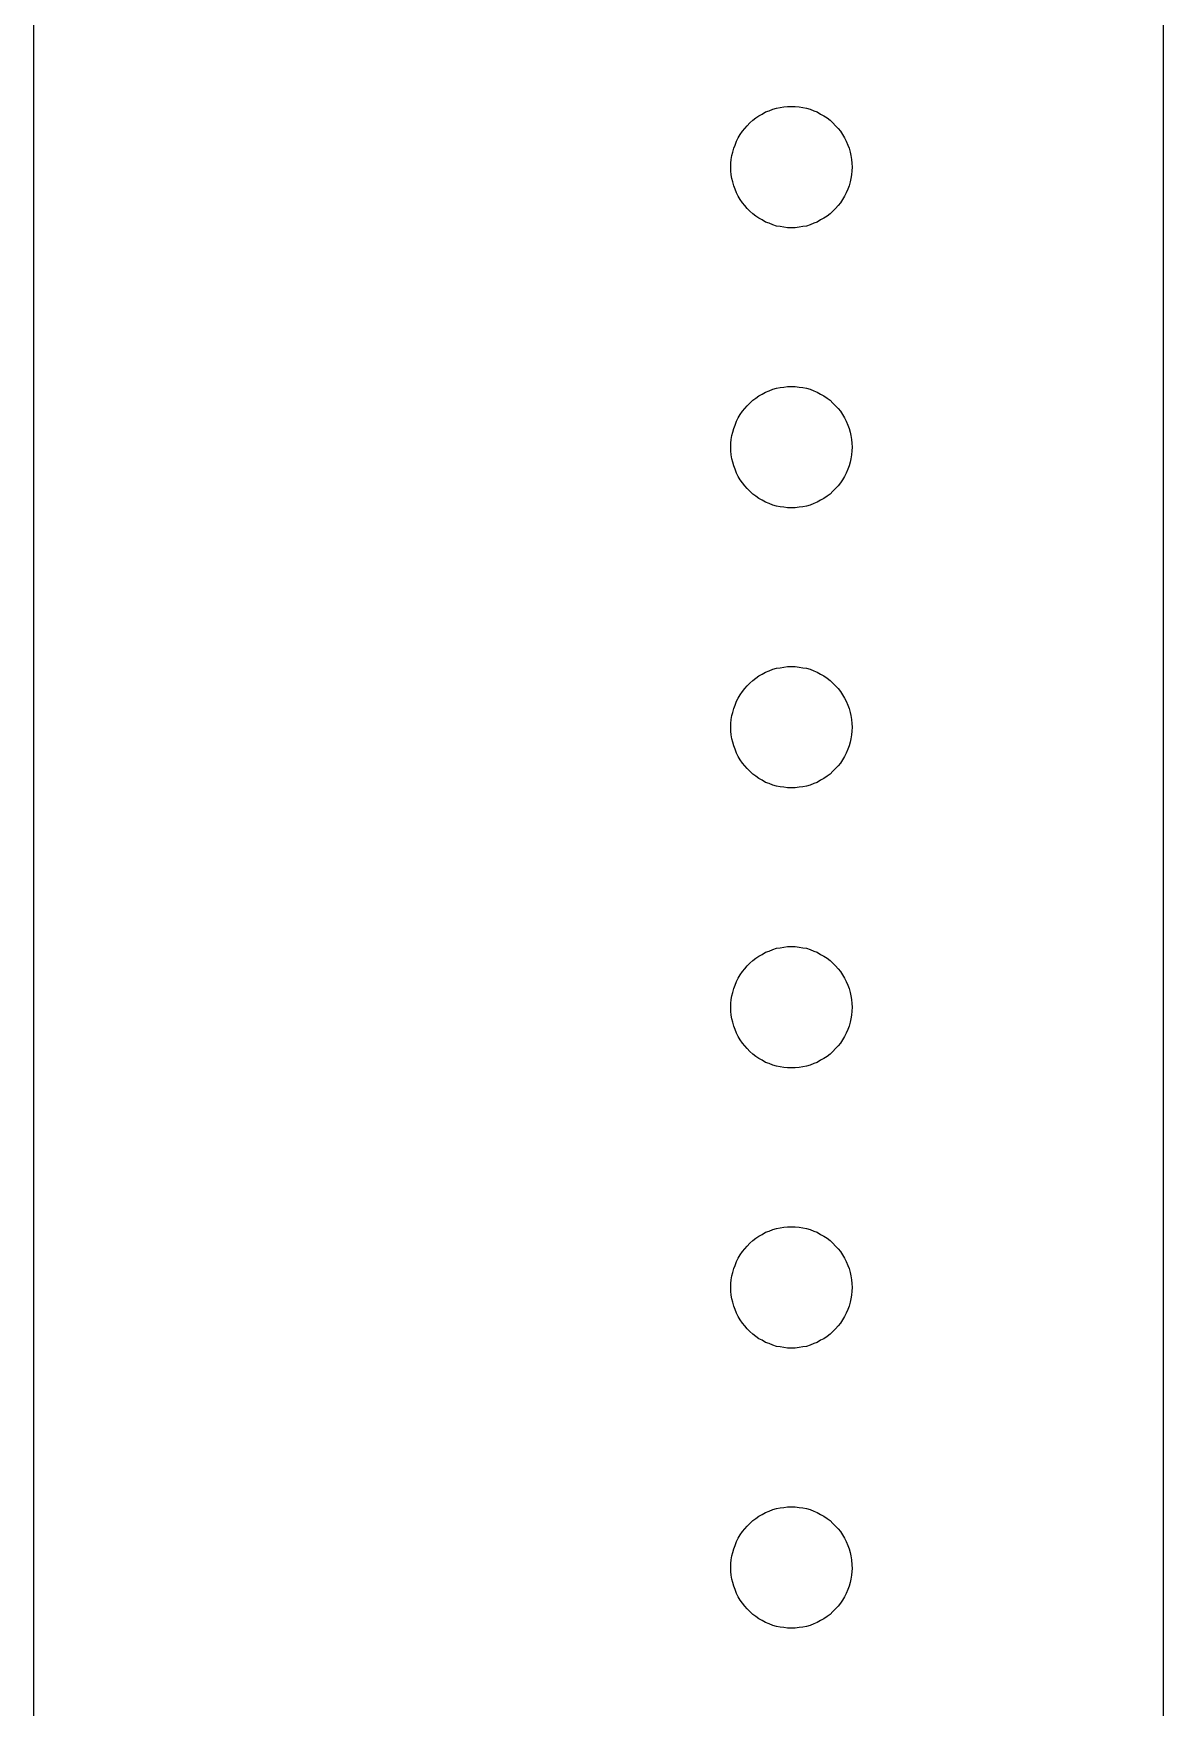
# Model space of a CAD drawing. Header units: metres. Extents: x -78 to 78, y -1223 to 78.
# Drawn here: x -75 to -54.5, y -1102.54 to -1072.18 of the extents above; entities that cross this region are included whole.
import ezdxf

# ---------------------------------------------------------------- set-up
doc = ezdxf.new("R2010")
doc.units = ezdxf.units.M

msp = doc.modelspace()

# ---------------------------------------------------------------- linework, layer by layer
for p, q in [((-54.5, -1209.68), (-54.5, -995.32)), ((-75, -1070), (-75, -1135)), ((-61.7799, -1073.64), (-61.7184, -1073.6)), ((-61.7184, -1073.6), (-61.6549, -1073.58)), ((-61.6549, -1073.58), (-61.5899, -1073.55)), ((-61.5899, -1073.55), (-61.5236, -1073.53)), ((-61.5236, -1073.53), (-61.4561, -1073.52)), ((-61.4561, -1073.52), (-61.3879, -1073.51)), ((-61.3879, -1073.51), (-61.3191, -1073.5)), ((-61.3191, -1073.5), (-61.25, -1073.5)), ((-61.25, -1073.5), (-61.1809, -1073.5)), ((-61.1809, -1073.5), (-61.1121, -1073.51)), ((-61.1121, -1073.51), (-61.0439, -1073.52)), ((-61.0439, -1073.52), (-60.9764, -1073.53)), ((-60.9764, -1073.53), (-60.9101, -1073.55)), ((-60.9101, -1073.55), (-60.8451, -1073.58)), ((-60.8451, -1073.58), (-60.7816, -1073.6)), ((-60.7816, -1073.6), (-60.7201, -1073.64)), ((-62.1399, -1073.95), (-62.0976, -1073.9)), ((-62.0976, -1073.9), (-62.0519, -1073.85)), ((-62.0519, -1073.85), (-62.003, -1073.8)), ((-62.003, -1073.8), (-61.9512, -1073.75)), ((-61.9512, -1073.75), (-61.8966, -1073.71)), ((-61.8966, -1073.71), (-61.8394, -1073.67)), ((-61.8394, -1073.67), (-61.7799, -1073.64)), ((-60.7201, -1073.64), (-60.6606, -1073.67)), ((-60.6606, -1073.67), (-60.6034, -1073.71)), ((-60.6034, -1073.71), (-60.5488, -1073.75)), ((-60.5488, -1073.75), (-60.497, -1073.8)), ((-60.497, -1073.8), (-60.4481, -1073.85)), ((-60.4481, -1073.85), (-60.4024, -1073.9)), ((-60.4024, -1073.9), (-60.3601, -1073.95)), ((-62.2962, -1074.26), (-62.2728, -1074.2)), ((-62.2728, -1074.2), (-62.2453, -1074.13)), ((-62.2453, -1074.13), (-62.2139, -1074.07)), ((-62.2139, -1074.07), (-62.1788, -1074.01)), ((-62.1788, -1074.01), (-62.1399, -1073.95)), ((-60.3601, -1073.95), (-60.3212, -1074.01)), ((-60.3212, -1074.01), (-60.2861, -1074.07)), ((-60.2861, -1074.07), (-60.2547, -1074.13)), ((-60.2547, -1074.13), (-60.2272, -1074.2)), ((-60.2272, -1074.2), (-60.2038, -1074.26)), ((-62.35, -1074.6), (-62.3478, -1074.53)), ((-62.3478, -1074.53), (-62.3413, -1074.46)), ((-62.3413, -1074.46), (-62.3305, -1074.39)), ((-62.3305, -1074.39), (-62.3154, -1074.33)), ((-62.3154, -1074.33), (-62.2962, -1074.26)), ((-60.2038, -1074.26), (-60.1846, -1074.33)), ((-60.1846, -1074.33), (-60.1695, -1074.39)), ((-60.1695, -1074.39), (-60.1587, -1074.46)), ((-60.1587, -1074.46), (-60.1522, -1074.53)), ((-60.1522, -1074.53), (-60.15, -1074.6)), ((-62.3478, -1074.67), (-62.35, -1074.6)), ((-62.3413, -1074.74), (-62.3478, -1074.67)), ((-62.3305, -1074.81), (-62.3413, -1074.74)), ((-62.3154, -1074.87), (-62.3305, -1074.81)), ((-60.1695, -1074.81), (-60.1846, -1074.87)), ((-60.1587, -1074.74), (-60.1695, -1074.81)), ((-60.1522, -1074.67), (-60.1587, -1074.74)), ((-60.15, -1074.6), (-60.1522, -1074.67)), ((-62.2962, -1074.94), (-62.3154, -1074.87)), ((-62.2728, -1075), (-62.2962, -1074.94)), ((-62.2453, -1075.07), (-62.2728, -1075)), ((-62.2139, -1075.13), (-62.2453, -1075.07)), ((-62.1788, -1075.19), (-62.2139, -1075.13)), ((-60.2861, -1075.13), (-60.3212, -1075.19)), ((-60.2547, -1075.07), (-60.2861, -1075.13)), ((-60.2272, -1075), (-60.2547, -1075.07)), ((-60.2038, -1074.94), (-60.2272, -1075)), ((-60.1846, -1074.87), (-60.2038, -1074.94)), ((-62.1399, -1075.25), (-62.1788, -1075.19)), ((-62.0976, -1075.3), (-62.1399, -1075.25)), ((-62.0519, -1075.35), (-62.0976, -1075.3)), ((-62.003, -1075.4), (-62.0519, -1075.35)), ((-61.9512, -1075.45), (-62.003, -1075.4)), ((-60.497, -1075.4), (-60.5488, -1075.45)), ((-60.4481, -1075.35), (-60.497, -1075.4)), ((-60.4024, -1075.3), (-60.4481, -1075.35)), ((-60.3601, -1075.25), (-60.4024, -1075.3)), ((-60.3212, -1075.19), (-60.3601, -1075.25)), ((-61.8966, -1075.49), (-61.9512, -1075.45)), ((-61.8394, -1075.53), (-61.8966, -1075.49)), ((-61.7799, -1075.56), (-61.8394, -1075.53)), ((-61.7184, -1075.6), (-61.7799, -1075.56)), ((-61.6549, -1075.62), (-61.7184, -1075.6)), ((-61.5899, -1075.65), (-61.6549, -1075.62)), ((-61.5236, -1075.67), (-61.5899, -1075.65)), ((-61.4561, -1075.68), (-61.5236, -1075.67)), ((-61.3879, -1075.69), (-61.4561, -1075.68)), ((-61.3191, -1075.7), (-61.3879, -1075.69)), ((-61.25, -1075.7), (-61.3191, -1075.7)), ((-61.1809, -1075.7), (-61.25, -1075.7)), ((-61.1121, -1075.69), (-61.1809, -1075.7)), ((-61.0439, -1075.68), (-61.1121, -1075.69)), ((-60.9764, -1075.67), (-61.0439, -1075.68)), ((-60.9101, -1075.65), (-60.9764, -1075.67)), ((-60.8451, -1075.62), (-60.9101, -1075.65)), ((-60.7816, -1075.6), (-60.8451, -1075.62)), ((-60.7201, -1075.56), (-60.7816, -1075.6)), ((-60.6606, -1075.53), (-60.7201, -1075.56)), ((-60.6034, -1075.49), (-60.6606, -1075.53)), ((-60.5488, -1075.45), (-60.6034, -1075.49)), ((-61.8966, -1078.79), (-61.8394, -1078.75)), ((-61.8394, -1078.75), (-61.7799, -1078.72)), ((-61.7799, -1078.72), (-61.7184, -1078.68)), ((-61.7184, -1078.68), (-61.6549, -1078.66)), ((-61.6549, -1078.66), (-61.5899, -1078.63)), ((-61.5899, -1078.63), (-61.5236, -1078.61)), ((-61.5236, -1078.61), (-61.4561, -1078.6)), ((-61.4561, -1078.6), (-61.3879, -1078.59)), ((-61.3879, -1078.59), (-61.3191, -1078.58)), ((-61.3191, -1078.58), (-61.25, -1078.58)), ((-61.25, -1078.58), (-61.1809, -1078.58)), ((-61.1809, -1078.58), (-61.1121, -1078.59)), ((-61.1121, -1078.59), (-61.0439, -1078.6)), ((-61.0439, -1078.6), (-60.9764, -1078.61)), ((-60.9764, -1078.61), (-60.9101, -1078.63)), ((-60.9101, -1078.63), (-60.8451, -1078.66)), ((-60.8451, -1078.66), (-60.7816, -1078.68)), ((-60.7816, -1078.68), (-60.7201, -1078.72)), ((-60.7201, -1078.72), (-60.6606, -1078.75)), ((-60.6606, -1078.75), (-60.6034, -1078.79)), ((-62.2139, -1079.15), (-62.1788, -1079.09)), ((-62.1788, -1079.09), (-62.1399, -1079.03)), ((-62.1399, -1079.03), (-62.0976, -1078.98)), ((-62.0976, -1078.98), (-62.0519, -1078.93)), ((-62.0519, -1078.93), (-62.003, -1078.88)), ((-62.003, -1078.88), (-61.9512, -1078.83)), ((-61.9512, -1078.83), (-61.8966, -1078.79)), ((-60.6034, -1078.79), (-60.5488, -1078.83)), ((-60.5488, -1078.83), (-60.497, -1078.88)), ((-60.497, -1078.88), (-60.4481, -1078.93)), ((-60.4481, -1078.93), (-60.4024, -1078.98)), ((-60.4024, -1078.98), (-60.3601, -1079.03)), ((-60.3601, -1079.03), (-60.3212, -1079.09)), ((-60.3212, -1079.09), (-60.2861, -1079.15)), ((-62.3154, -1079.41), (-62.2962, -1079.34)), ((-62.2962, -1079.34), (-62.2728, -1079.28)), ((-62.2728, -1079.28), (-62.2453, -1079.21)), ((-62.2453, -1079.21), (-62.2139, -1079.15)), ((-60.2861, -1079.15), (-60.2547, -1079.21)), ((-60.2547, -1079.21), (-60.2272, -1079.28)), ((-60.2272, -1079.28), (-60.2038, -1079.34)), ((-60.2038, -1079.34), (-60.1846, -1079.41)), ((-62.35, -1079.68), (-62.3478, -1079.61)), ((-62.3478, -1079.75), (-62.35, -1079.68)), ((-62.3478, -1079.61), (-62.3413, -1079.54)), ((-62.3413, -1079.54), (-62.3305, -1079.47)), ((-62.3305, -1079.47), (-62.3154, -1079.41)), ((-60.1846, -1079.41), (-60.1695, -1079.47)), ((-60.1695, -1079.47), (-60.1587, -1079.54)), ((-60.1587, -1079.54), (-60.1522, -1079.61)), ((-60.1522, -1079.61), (-60.15, -1079.68)), ((-60.15, -1079.68), (-60.1522, -1079.75)), ((-62.3413, -1079.82), (-62.3478, -1079.75)), ((-62.3305, -1079.89), (-62.3413, -1079.82)), ((-62.3154, -1079.95), (-62.3305, -1079.89)), ((-62.2962, -1080.02), (-62.3154, -1079.95)), ((-60.1846, -1079.95), (-60.2038, -1080.02)), ((-60.1695, -1079.89), (-60.1846, -1079.95)), ((-60.1587, -1079.82), (-60.1695, -1079.89)), ((-60.1522, -1079.75), (-60.1587, -1079.82)), ((-62.2728, -1080.08), (-62.2962, -1080.02)), ((-62.2453, -1080.15), (-62.2728, -1080.08)), ((-62.2139, -1080.21), (-62.2453, -1080.15)), ((-62.1788, -1080.27), (-62.2139, -1080.21)), ((-62.1399, -1080.33), (-62.1788, -1080.27)), ((-60.3212, -1080.27), (-60.3601, -1080.33)), ((-60.2861, -1080.21), (-60.3212, -1080.27)), ((-60.2547, -1080.15), (-60.2861, -1080.21)), ((-60.2272, -1080.08), (-60.2547, -1080.15)), ((-60.2038, -1080.02), (-60.2272, -1080.08)), ((-62.0976, -1080.38), (-62.1399, -1080.33)), ((-62.0519, -1080.43), (-62.0976, -1080.38)), ((-62.003, -1080.48), (-62.0519, -1080.43)), ((-61.9512, -1080.53), (-62.003, -1080.48)), ((-61.8966, -1080.57), (-61.9512, -1080.53)), ((-61.8394, -1080.61), (-61.8966, -1080.57)), ((-60.6034, -1080.57), (-60.6606, -1080.61)), ((-60.5488, -1080.53), (-60.6034, -1080.57)), ((-60.497, -1080.48), (-60.5488, -1080.53)), ((-60.4481, -1080.43), (-60.497, -1080.48)), ((-60.4024, -1080.38), (-60.4481, -1080.43)), ((-60.3601, -1080.33), (-60.4024, -1080.38)), ((-61.7799, -1080.64), (-61.8394, -1080.61)), ((-61.7184, -1080.68), (-61.7799, -1080.64)), ((-61.6549, -1080.7), (-61.7184, -1080.68)), ((-61.5899, -1080.73), (-61.6549, -1080.7)), ((-61.5236, -1080.75), (-61.5899, -1080.73)), ((-61.4561, -1080.76), (-61.5236, -1080.75)), ((-61.3879, -1080.77), (-61.4561, -1080.76)), ((-61.3191, -1080.78), (-61.3879, -1080.77)), ((-61.25, -1080.78), (-61.3191, -1080.78)), ((-61.1809, -1080.78), (-61.25, -1080.78)), ((-61.1121, -1080.77), (-61.1809, -1080.78)), ((-61.0439, -1080.76), (-61.1121, -1080.77)), ((-60.9764, -1080.75), (-61.0439, -1080.76)), ((-60.9101, -1080.73), (-60.9764, -1080.75)), ((-60.8451, -1080.7), (-60.9101, -1080.73)), ((-60.7816, -1080.68), (-60.8451, -1080.7)), ((-60.7201, -1080.64), (-60.7816, -1080.68)), ((-60.6606, -1080.61), (-60.7201, -1080.64)), ((-62.003, -1083.96), (-61.9512, -1083.91)), ((-61.9512, -1083.91), (-61.8966, -1083.87)), ((-61.8966, -1083.87), (-61.8394, -1083.83)), ((-61.8394, -1083.83), (-61.7799, -1083.8)), ((-61.7799, -1083.8), (-61.7184, -1083.76)), ((-61.7184, -1083.76), (-61.6549, -1083.74)), ((-61.6549, -1083.74), (-61.5899, -1083.71)), ((-61.5899, -1083.71), (-61.5236, -1083.69)), ((-61.5236, -1083.69), (-61.4561, -1083.68)), ((-61.4561, -1083.68), (-61.3879, -1083.67)), ((-61.3879, -1083.67), (-61.3191, -1083.66)), ((-61.3191, -1083.66), (-61.25, -1083.66)), ((-61.25, -1083.66), (-61.1809, -1083.66)), ((-61.1809, -1083.66), (-61.1121, -1083.67)), ((-61.1121, -1083.67), (-61.0439, -1083.68)), ((-61.0439, -1083.68), (-60.9764, -1083.69)), ((-60.9764, -1083.69), (-60.9101, -1083.71)), ((-60.9101, -1083.71), (-60.8451, -1083.74)), ((-60.8451, -1083.74), (-60.7816, -1083.76)), ((-60.7816, -1083.76), (-60.7201, -1083.8)), ((-60.7201, -1083.8), (-60.6606, -1083.83)), ((-60.6606, -1083.83), (-60.6034, -1083.87)), ((-60.6034, -1083.87), (-60.5488, -1083.91)), ((-60.5488, -1083.91), (-60.497, -1083.96)), ((-62.2453, -1084.29), (-62.2139, -1084.23)), ((-62.2139, -1084.23), (-62.1788, -1084.17)), ((-62.1788, -1084.17), (-62.1399, -1084.11)), ((-62.1399, -1084.11), (-62.0976, -1084.06)), ((-62.0976, -1084.06), (-62.0519, -1084.01)), ((-62.0519, -1084.01), (-62.003, -1083.96)), ((-60.497, -1083.96), (-60.4481, -1084.01)), ((-60.4481, -1084.01), (-60.4024, -1084.06)), ((-60.4024, -1084.06), (-60.3601, -1084.11)), ((-60.3601, -1084.11), (-60.3212, -1084.17)), ((-60.3212, -1084.17), (-60.2861, -1084.23)), ((-60.2861, -1084.23), (-60.2547, -1084.29)), ((-62.3413, -1084.62), (-62.3305, -1084.55)), ((-62.3305, -1084.55), (-62.3154, -1084.49)), ((-62.3154, -1084.49), (-62.2962, -1084.42)), ((-62.2962, -1084.42), (-62.2728, -1084.36)), ((-62.2728, -1084.36), (-62.2453, -1084.29)), ((-60.2547, -1084.29), (-60.2272, -1084.36)), ((-60.2272, -1084.36), (-60.2038, -1084.42)), ((-60.2038, -1084.42), (-60.1846, -1084.49)), ((-60.1846, -1084.49), (-60.1695, -1084.55)), ((-60.1695, -1084.55), (-60.1587, -1084.62)), ((-62.35, -1084.76), (-62.3478, -1084.69)), ((-62.3478, -1084.83), (-62.35, -1084.76)), ((-62.3478, -1084.69), (-62.3413, -1084.62)), ((-62.3413, -1084.9), (-62.3478, -1084.83)), ((-60.1587, -1084.62), (-60.1522, -1084.69)), ((-60.1522, -1084.83), (-60.1587, -1084.9)), ((-60.1522, -1084.69), (-60.15, -1084.76)), ((-60.15, -1084.76), (-60.1522, -1084.83)), ((-62.3305, -1084.97), (-62.3413, -1084.9)), ((-62.3154, -1085.03), (-62.3305, -1084.97)), ((-62.2962, -1085.1), (-62.3154, -1085.03)), ((-62.2728, -1085.16), (-62.2962, -1085.1)), ((-62.2453, -1085.23), (-62.2728, -1085.16)), ((-60.2272, -1085.16), (-60.2547, -1085.23)), ((-60.2038, -1085.1), (-60.2272, -1085.16)), ((-60.1846, -1085.03), (-60.2038, -1085.1)), ((-60.1695, -1084.97), (-60.1846, -1085.03)), ((-60.1587, -1084.9), (-60.1695, -1084.97)), ((-62.2139, -1085.29), (-62.2453, -1085.23)), ((-62.1788, -1085.35), (-62.2139, -1085.29)), ((-62.1399, -1085.41), (-62.1788, -1085.35)), ((-62.0976, -1085.46), (-62.1399, -1085.41)), ((-62.0519, -1085.51), (-62.0976, -1085.46)), ((-60.4024, -1085.46), (-60.4481, -1085.51)), ((-60.3601, -1085.41), (-60.4024, -1085.46)), ((-60.3212, -1085.35), (-60.3601, -1085.41)), ((-60.2861, -1085.29), (-60.3212, -1085.35)), ((-60.2547, -1085.23), (-60.2861, -1085.29)), ((-62.003, -1085.56), (-62.0519, -1085.51)), ((-61.9512, -1085.61), (-62.003, -1085.56)), ((-61.8966, -1085.65), (-61.9512, -1085.61)), ((-61.8394, -1085.69), (-61.8966, -1085.65)), ((-61.7799, -1085.72), (-61.8394, -1085.69)), ((-61.7184, -1085.76), (-61.7799, -1085.72)), ((-61.6549, -1085.78), (-61.7184, -1085.76)), ((-60.7816, -1085.76), (-60.8451, -1085.78)), ((-60.7201, -1085.72), (-60.7816, -1085.76)), ((-60.6606, -1085.69), (-60.7201, -1085.72)), ((-60.6034, -1085.65), (-60.6606, -1085.69)), ((-60.5488, -1085.61), (-60.6034, -1085.65)), ((-60.497, -1085.56), (-60.5488, -1085.61)), ((-60.4481, -1085.51), (-60.497, -1085.56)), ((-61.5899, -1085.81), (-61.6549, -1085.78)), ((-61.5236, -1085.83), (-61.5899, -1085.81)), ((-61.4561, -1085.84), (-61.5236, -1085.83)), ((-61.3879, -1085.85), (-61.4561, -1085.84)), ((-61.3191, -1085.86), (-61.3879, -1085.85)), ((-61.25, -1085.86), (-61.3191, -1085.86)), ((-61.1809, -1085.86), (-61.25, -1085.86)), ((-61.1121, -1085.85), (-61.1809, -1085.86)), ((-61.0439, -1085.84), (-61.1121, -1085.85)), ((-60.9764, -1085.83), (-61.0439, -1085.84)), ((-60.9101, -1085.81), (-60.9764, -1085.83)), ((-60.8451, -1085.78), (-60.9101, -1085.81)), ((-61.6549, -1088.82), (-61.5899, -1088.79)), ((-61.5899, -1088.79), (-61.5236, -1088.77)), ((-61.5236, -1088.77), (-61.4561, -1088.76)), ((-61.4561, -1088.76), (-61.3879, -1088.75)), ((-61.3879, -1088.75), (-61.3191, -1088.74)), ((-61.3191, -1088.74), (-61.25, -1088.74)), ((-61.25, -1088.74), (-61.1809, -1088.74)), ((-61.1809, -1088.74), (-61.1121, -1088.75)), ((-61.1121, -1088.75), (-61.0439, -1088.76)), ((-61.0439, -1088.76), (-60.9764, -1088.77)), ((-60.9764, -1088.77), (-60.9101, -1088.79)), ((-60.9101, -1088.79), (-60.8451, -1088.82)), ((-62.0976, -1089.14), (-62.0519, -1089.09)), ((-62.0519, -1089.09), (-62.003, -1089.04)), ((-62.003, -1089.04), (-61.9512, -1088.99)), ((-61.9512, -1088.99), (-61.8966, -1088.95)), ((-61.8966, -1088.95), (-61.8394, -1088.91)), ((-61.8394, -1088.91), (-61.7799, -1088.88)), ((-61.7799, -1088.88), (-61.7184, -1088.84)), ((-61.7184, -1088.84), (-61.6549, -1088.82)), ((-60.8451, -1088.82), (-60.7816, -1088.84)), ((-60.7816, -1088.84), (-60.7201, -1088.88)), ((-60.7201, -1088.88), (-60.6606, -1088.91)), ((-60.6606, -1088.91), (-60.6034, -1088.95)), ((-60.6034, -1088.95), (-60.5488, -1088.99)), ((-60.5488, -1088.99), (-60.497, -1089.04)), ((-60.497, -1089.04), (-60.4481, -1089.09)), ((-60.4481, -1089.09), (-60.4024, -1089.14)), ((-62.2728, -1089.44), (-62.2453, -1089.37)), ((-62.2453, -1089.37), (-62.2139, -1089.31)), ((-62.2139, -1089.31), (-62.1788, -1089.25)), ((-62.1788, -1089.25), (-62.1399, -1089.19)), ((-62.1399, -1089.19), (-62.0976, -1089.14)), ((-60.4024, -1089.14), (-60.3601, -1089.19)), ((-60.3601, -1089.19), (-60.3212, -1089.25)), ((-60.3212, -1089.25), (-60.2861, -1089.31)), ((-60.2861, -1089.31), (-60.2547, -1089.37)), ((-60.2547, -1089.37), (-60.2272, -1089.44)), ((-62.3478, -1089.77), (-62.3413, -1089.7)), ((-62.3413, -1089.7), (-62.3305, -1089.63)), ((-62.3305, -1089.63), (-62.3154, -1089.57)), ((-62.3154, -1089.57), (-62.2962, -1089.5)), ((-62.2962, -1089.5), (-62.2728, -1089.44)), ((-60.2272, -1089.44), (-60.2038, -1089.5)), ((-60.2038, -1089.5), (-60.1846, -1089.57)), ((-60.1846, -1089.57), (-60.1695, -1089.63)), ((-60.1695, -1089.63), (-60.1587, -1089.7)), ((-60.1587, -1089.7), (-60.1522, -1089.77)), ((-62.35, -1089.84), (-62.3478, -1089.77)), ((-62.3478, -1089.91), (-62.35, -1089.84)), ((-62.3413, -1089.98), (-62.3478, -1089.91)), ((-62.3305, -1090.05), (-62.3413, -1089.98)), ((-60.1587, -1089.98), (-60.1695, -1090.05)), ((-60.1522, -1089.91), (-60.1587, -1089.98)), ((-60.1522, -1089.77), (-60.15, -1089.84)), ((-60.15, -1089.84), (-60.1522, -1089.91)), ((-62.3154, -1090.11), (-62.3305, -1090.05)), ((-62.2962, -1090.18), (-62.3154, -1090.11)), ((-62.2728, -1090.24), (-62.2962, -1090.18)), ((-62.2453, -1090.31), (-62.2728, -1090.24)), ((-62.2139, -1090.37), (-62.2453, -1090.31)), ((-60.2547, -1090.31), (-60.2861, -1090.37)), ((-60.2272, -1090.24), (-60.2547, -1090.31)), ((-60.2038, -1090.18), (-60.2272, -1090.24)), ((-60.1846, -1090.11), (-60.2038, -1090.18)), ((-60.1695, -1090.05), (-60.1846, -1090.11)), ((-62.1788, -1090.43), (-62.2139, -1090.37)), ((-62.1399, -1090.49), (-62.1788, -1090.43)), ((-62.0976, -1090.54), (-62.1399, -1090.49)), ((-62.0519, -1090.59), (-62.0976, -1090.54)), ((-62.003, -1090.64), (-62.0519, -1090.59)), ((-60.4481, -1090.59), (-60.497, -1090.64)), ((-60.4024, -1090.54), (-60.4481, -1090.59)), ((-60.3601, -1090.49), (-60.4024, -1090.54)), ((-60.3212, -1090.43), (-60.3601, -1090.49)), ((-60.2861, -1090.37), (-60.3212, -1090.43)), ((-61.9512, -1090.69), (-62.003, -1090.64)), ((-61.8966, -1090.73), (-61.9512, -1090.69)), ((-61.8394, -1090.77), (-61.8966, -1090.73)), ((-61.7799, -1090.8), (-61.8394, -1090.77)), ((-61.7184, -1090.84), (-61.7799, -1090.8)), ((-61.6549, -1090.86), (-61.7184, -1090.84)), ((-61.5899, -1090.89), (-61.6549, -1090.86)), ((-61.5236, -1090.91), (-61.5899, -1090.89)), ((-61.4561, -1090.92), (-61.5236, -1090.91)), ((-61.3879, -1090.93), (-61.4561, -1090.92)), ((-61.3191, -1090.94), (-61.3879, -1090.93)), ((-61.1121, -1090.93), (-61.1809, -1090.94)), ((-61.0439, -1090.92), (-61.1121, -1090.93)), ((-60.9764, -1090.91), (-61.0439, -1090.92)), ((-60.9101, -1090.89), (-60.9764, -1090.91)), ((-60.8451, -1090.86), (-60.9101, -1090.89)), ((-60.7816, -1090.84), (-60.8451, -1090.86)), ((-60.7201, -1090.8), (-60.7816, -1090.84)), ((-60.6606, -1090.77), (-60.7201, -1090.8)), ((-60.6034, -1090.73), (-60.6606, -1090.77)), ((-60.5488, -1090.69), (-60.6034, -1090.73)), ((-60.497, -1090.64), (-60.5488, -1090.69)), ((-61.25, -1090.94), (-61.3191, -1090.94)), ((-61.1809, -1090.94), (-61.25, -1090.94)), ((-61.8394, -1093.99), (-61.7799, -1093.96)), ((-61.7799, -1093.96), (-61.7184, -1093.92)), ((-61.7184, -1093.92), (-61.6549, -1093.9)), ((-61.6549, -1093.9), (-61.5899, -1093.87)), ((-61.5899, -1093.87), (-61.5236, -1093.85)), ((-61.5236, -1093.85), (-61.4561, -1093.84)), ((-61.4561, -1093.84), (-61.3879, -1093.83)), ((-61.3879, -1093.83), (-61.3191, -1093.82)), ((-61.3191, -1093.82), (-61.25, -1093.82)), ((-61.25, -1093.82), (-61.1809, -1093.82)), ((-61.1809, -1093.82), (-61.1121, -1093.83)), ((-61.1121, -1093.83), (-61.0439, -1093.84)), ((-61.0439, -1093.84), (-60.9764, -1093.85)), ((-60.9764, -1093.85), (-60.9101, -1093.87)), ((-60.9101, -1093.87), (-60.8451, -1093.9)), ((-60.8451, -1093.9), (-60.7816, -1093.92)), ((-60.7816, -1093.92), (-60.7201, -1093.96)), ((-60.7201, -1093.96), (-60.6606, -1093.99)), ((-62.1788, -1094.33), (-62.1399, -1094.27)), ((-62.1399, -1094.27), (-62.0976, -1094.22)), ((-62.0976, -1094.22), (-62.0519, -1094.17)), ((-62.0519, -1094.17), (-62.003, -1094.12)), ((-62.003, -1094.12), (-61.9512, -1094.07)), ((-61.9512, -1094.07), (-61.8966, -1094.03)), ((-61.8966, -1094.03), (-61.8394, -1093.99)), ((-60.6606, -1093.99), (-60.6034, -1094.03)), ((-60.6034, -1094.03), (-60.5488, -1094.07)), ((-60.5488, -1094.07), (-60.497, -1094.12)), ((-60.497, -1094.12), (-60.4481, -1094.17)), ((-60.4481, -1094.17), (-60.4024, -1094.22)), ((-60.4024, -1094.22), (-60.3601, -1094.27)), ((-60.3601, -1094.27), (-60.3212, -1094.33)), ((-62.2962, -1094.58), (-62.2728, -1094.52)), ((-62.2728, -1094.52), (-62.2453, -1094.45)), ((-62.2453, -1094.45), (-62.2139, -1094.39)), ((-62.2139, -1094.39), (-62.1788, -1094.33)), ((-60.3212, -1094.33), (-60.2861, -1094.39)), ((-60.2861, -1094.39), (-60.2547, -1094.45)), ((-60.2547, -1094.45), (-60.2272, -1094.52)), ((-60.2272, -1094.52), (-60.2038, -1094.58)), ((-62.35, -1094.92), (-62.3478, -1094.85)), ((-62.3478, -1094.85), (-62.3413, -1094.78)), ((-62.3413, -1094.78), (-62.3305, -1094.71)), ((-62.3305, -1094.71), (-62.3154, -1094.65)), ((-62.3154, -1094.65), (-62.2962, -1094.58)), ((-60.2038, -1094.58), (-60.1846, -1094.65)), ((-60.1846, -1094.65), (-60.1695, -1094.71)), ((-60.1695, -1094.71), (-60.1587, -1094.78)), ((-60.1587, -1094.78), (-60.1522, -1094.85)), ((-60.1522, -1094.85), (-60.15, -1094.92)), ((-62.3478, -1094.99), (-62.35, -1094.92)), ((-62.3413, -1095.06), (-62.3478, -1094.99)), ((-62.3305, -1095.13), (-62.3413, -1095.06)), ((-62.3154, -1095.19), (-62.3305, -1095.13)), ((-60.1695, -1095.13), (-60.1846, -1095.19)), ((-60.1587, -1095.06), (-60.1695, -1095.13)), ((-60.1522, -1094.99), (-60.1587, -1095.06)), ((-60.15, -1094.92), (-60.1522, -1094.99)), ((-62.2962, -1095.26), (-62.3154, -1095.19)), ((-62.2728, -1095.32), (-62.2962, -1095.26)), ((-62.2453, -1095.39), (-62.2728, -1095.32)), ((-62.2139, -1095.45), (-62.2453, -1095.39)), ((-62.1788, -1095.51), (-62.2139, -1095.45)), ((-60.2861, -1095.45), (-60.3212, -1095.51)), ((-60.2547, -1095.39), (-60.2861, -1095.45)), ((-60.2272, -1095.32), (-60.2547, -1095.39)), ((-60.2038, -1095.26), (-60.2272, -1095.32)), ((-60.1846, -1095.19), (-60.2038, -1095.26)), ((-62.1399, -1095.57), (-62.1788, -1095.51)), ((-62.0976, -1095.62), (-62.1399, -1095.57)), ((-62.0519, -1095.67), (-62.0976, -1095.62)), ((-62.003, -1095.72), (-62.0519, -1095.67)), ((-61.9512, -1095.77), (-62.003, -1095.72)), ((-61.8966, -1095.81), (-61.9512, -1095.77)), ((-60.5488, -1095.77), (-60.6034, -1095.81)), ((-60.497, -1095.72), (-60.5488, -1095.77)), ((-60.4481, -1095.67), (-60.497, -1095.72)), ((-60.4024, -1095.62), (-60.4481, -1095.67)), ((-60.3601, -1095.57), (-60.4024, -1095.62)), ((-60.3212, -1095.51), (-60.3601, -1095.57)), ((-61.8394, -1095.85), (-61.8966, -1095.81)), ((-61.7799, -1095.88), (-61.8394, -1095.85)), ((-61.7184, -1095.92), (-61.7799, -1095.88)), ((-61.6549, -1095.94), (-61.7184, -1095.92)), ((-61.5899, -1095.97), (-61.6549, -1095.94)), ((-61.5236, -1095.99), (-61.5899, -1095.97)), ((-61.4561, -1096), (-61.5236, -1095.99)), ((-61.3879, -1096.01), (-61.4561, -1096)), ((-61.3191, -1096.02), (-61.3879, -1096.01)), ((-61.25, -1096.02), (-61.3191, -1096.02)), ((-61.1809, -1096.02), (-61.25, -1096.02)), ((-61.1121, -1096.01), (-61.1809, -1096.02)), ((-61.0439, -1096), (-61.1121, -1096.01)), ((-60.9764, -1095.99), (-61.0439, -1096)), ((-60.9101, -1095.97), (-60.9764, -1095.99)), ((-60.8451, -1095.94), (-60.9101, -1095.97)), ((-60.7816, -1095.92), (-60.8451, -1095.94)), ((-60.7201, -1095.88), (-60.7816, -1095.92)), ((-60.6606, -1095.85), (-60.7201, -1095.88)), ((-60.6034, -1095.81), (-60.6606, -1095.85)), ((-61.9512, -1099.15), (-61.8966, -1099.11)), ((-61.8966, -1099.11), (-61.8394, -1099.07)), ((-61.8394, -1099.07), (-61.7799, -1099.04)), ((-61.7799, -1099.04), (-61.7184, -1099)), ((-61.7184, -1099), (-61.6549, -1098.98)), ((-61.6549, -1098.98), (-61.5899, -1098.95)), ((-61.5899, -1098.95), (-61.5236, -1098.93)), ((-61.5236, -1098.93), (-61.4561, -1098.92)), ((-61.4561, -1098.92), (-61.3879, -1098.91)), ((-61.3879, -1098.91), (-61.3191, -1098.9)), ((-61.3191, -1098.9), (-61.25, -1098.9)), ((-61.25, -1098.9), (-61.1809, -1098.9)), ((-61.1809, -1098.9), (-61.1121, -1098.91)), ((-61.1121, -1098.91), (-61.0439, -1098.92)), ((-61.0439, -1098.92), (-60.9764, -1098.93)), ((-60.9764, -1098.93), (-60.9101, -1098.95)), ((-60.9101, -1098.95), (-60.8451, -1098.98)), ((-60.8451, -1098.98), (-60.7816, -1099)), ((-60.7816, -1099), (-60.7201, -1099.04)), ((-60.7201, -1099.04), (-60.6606, -1099.07)), ((-60.6606, -1099.07), (-60.6034, -1099.11)), ((-60.6034, -1099.11), (-60.5488, -1099.15)), ((-62.2139, -1099.47), (-62.1788, -1099.41)), ((-62.1788, -1099.41), (-62.1399, -1099.35)), ((-62.1399, -1099.35), (-62.0976, -1099.3)), ((-62.0976, -1099.3), (-62.0519, -1099.25)), ((-62.0519, -1099.25), (-62.003, -1099.2)), ((-62.003, -1099.2), (-61.9512, -1099.15)), ((-60.5488, -1099.15), (-60.497, -1099.2)), ((-60.497, -1099.2), (-60.4481, -1099.25)), ((-60.4481, -1099.25), (-60.4024, -1099.3)), ((-60.4024, -1099.3), (-60.3601, -1099.35)), ((-60.3601, -1099.35), (-60.3212, -1099.41)), ((-60.3212, -1099.41), (-60.2861, -1099.47)), ((-62.3305, -1099.79), (-62.3154, -1099.73)), ((-62.3154, -1099.73), (-62.2962, -1099.66)), ((-62.2962, -1099.66), (-62.2728, -1099.6)), ((-62.2728, -1099.6), (-62.2453, -1099.53)), ((-62.2453, -1099.53), (-62.2139, -1099.47)), ((-60.2861, -1099.47), (-60.2547, -1099.53)), ((-60.2547, -1099.53), (-60.2272, -1099.6)), ((-60.2272, -1099.6), (-60.2038, -1099.66)), ((-60.2038, -1099.66), (-60.1846, -1099.73)), ((-60.1846, -1099.73), (-60.1695, -1099.79)), ((-62.35, -1100), (-62.3478, -1099.93)), ((-62.3478, -1100.07), (-62.35, -1100)), ((-62.3478, -1099.93), (-62.3413, -1099.86)), ((-62.3413, -1099.86), (-62.3305, -1099.79)), ((-60.1695, -1099.79), (-60.1587, -1099.86)), ((-60.1587, -1099.86), (-60.1516, -1099.95)), ((-60.1505, -1100.02), (-60.1522, -1100.07)), ((-60.1516, -1099.95), (-60.1505, -1100.02)), ((-62.3413, -1100.14), (-62.3478, -1100.07)), ((-62.3305, -1100.21), (-62.3413, -1100.14)), ((-62.3154, -1100.27), (-62.3305, -1100.21)), ((-62.2962, -1100.34), (-62.3154, -1100.27)), ((-62.2728, -1100.4), (-62.2962, -1100.34)), ((-60.2038, -1100.34), (-60.2272, -1100.4)), ((-60.1846, -1100.27), (-60.2038, -1100.34)), ((-60.1695, -1100.21), (-60.1846, -1100.27)), ((-60.1587, -1100.14), (-60.1695, -1100.21)), ((-60.1522, -1100.07), (-60.1587, -1100.14)), ((-62.2453, -1100.47), (-62.2728, -1100.4)), ((-62.2139, -1100.53), (-62.2453, -1100.47)), ((-62.1788, -1100.59), (-62.2139, -1100.53)), ((-62.1399, -1100.65), (-62.1788, -1100.59)), ((-60.3212, -1100.59), (-60.3601, -1100.65)), ((-60.2861, -1100.53), (-60.3212, -1100.59)), ((-60.2547, -1100.47), (-60.2861, -1100.53)), ((-60.2272, -1100.4), (-60.2547, -1100.47)), ((-62.0976, -1100.7), (-62.1399, -1100.65)), ((-62.0519, -1100.75), (-62.0976, -1100.7)), ((-62.003, -1100.8), (-62.0519, -1100.75)), ((-61.9512, -1100.85), (-62.003, -1100.8)), ((-61.8966, -1100.89), (-61.9512, -1100.85)), ((-61.8394, -1100.93), (-61.8966, -1100.89)), ((-61.7799, -1100.96), (-61.8394, -1100.93)), ((-60.6606, -1100.93), (-60.7201, -1100.96)), ((-60.6034, -1100.89), (-60.6606, -1100.93)), ((-60.5488, -1100.85), (-60.6034, -1100.89)), ((-60.497, -1100.8), (-60.5488, -1100.85)), ((-60.4481, -1100.75), (-60.497, -1100.8)), ((-60.4024, -1100.7), (-60.4481, -1100.75)), ((-60.3601, -1100.65), (-60.4024, -1100.7)), ((-61.7184, -1101), (-61.7799, -1100.96)), ((-61.6549, -1101.02), (-61.7184, -1101)), ((-61.5899, -1101.05), (-61.6549, -1101.02)), ((-61.5236, -1101.07), (-61.5899, -1101.05)), ((-61.4561, -1101.08), (-61.5236, -1101.07)), ((-61.3879, -1101.09), (-61.4561, -1101.08)), ((-61.3191, -1101.1), (-61.3879, -1101.09)), ((-61.25, -1101.1), (-61.3191, -1101.1)), ((-61.1809, -1101.1), (-61.25, -1101.1)), ((-61.1121, -1101.09), (-61.1809, -1101.1)), ((-61.0439, -1101.08), (-61.1121, -1101.09)), ((-60.9764, -1101.07), (-61.0439, -1101.08)), ((-60.9101, -1101.05), (-60.9764, -1101.07)), ((-60.8451, -1101.02), (-60.9101, -1101.05)), ((-60.7816, -1101), (-60.8451, -1101.02)), ((-60.7201, -1100.96), (-60.7816, -1101))]:
    msp.add_line(p, q)

doc.saveas('drawing.dxf')
